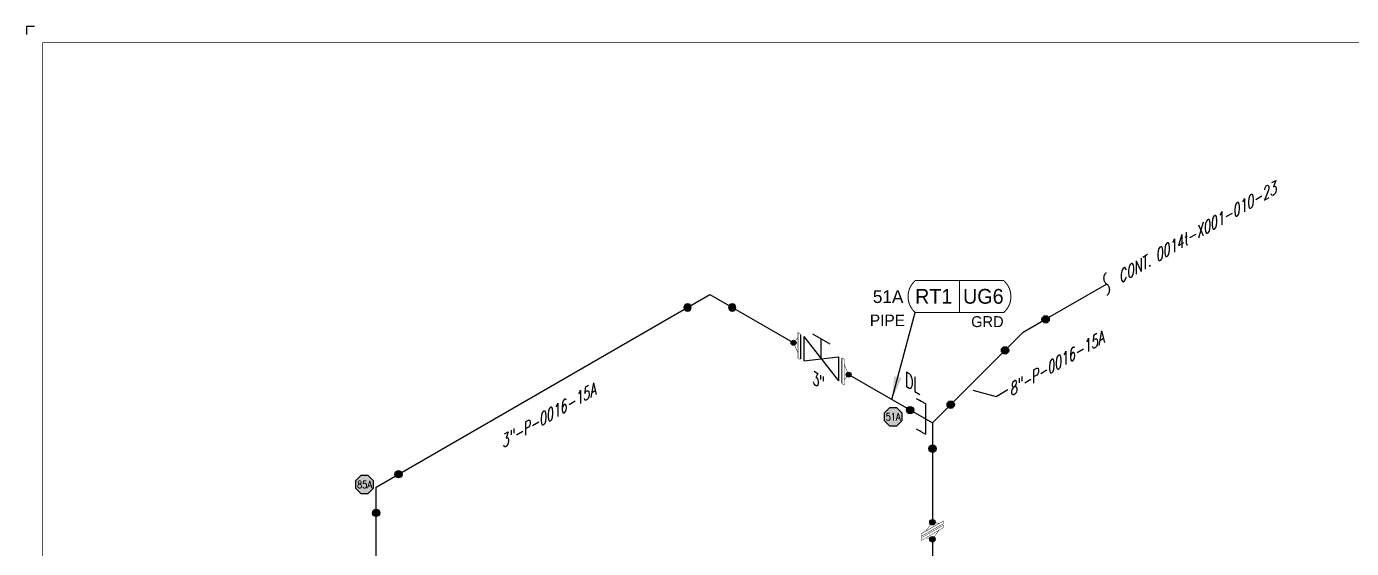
# Model space of a CAD drawing. Header units: inches. Extents: x 0 to 17.2, y 0 to 11.2.
# Drawn here: x 0 to 10.31, y 7.18 to 11.25 of the extents above; entities that cross this region are included whole.
import ezdxf
from ezdxf.enums import TextEntityAlignment as Align

# ---------------------------------------------------------------- set-up
doc = ezdxf.new("R2010")
doc.units = ezdxf.units.IN
doc.header["$MEASUREMENT"] = 0
doc.linetypes.add('HIDDEN2', pattern=[0.1875, 0.125, -0.0625])
for name, color, linetype in [('3', 1, 'Continuous'), ('BORDER', 3, 'Continuous'), ('COMP', 1, 'Continuous'), ('Continuation', 7, 'Continuous'), ('DL', 20, 'Continuous'), ('FITTINGS', 4, 'Continuous'), ('PART_PCML', 7, 'Continuous'), ('PART_SelectedCML_RT', 132, 'Continuous'), ('PART_SelectedCML_UT', 132, 'Continuous'), ('PIPE-ANNO', 150, 'HIDDEN2'), ('TEXT', 7, 'Continuous'), ('UNAS.PIPE', 251, 'Continuous'), ('WELD POINTS', 41, 'Continuous'), ('Welds', 7, 'Continuous')]:
    doc.layers.add(name, color=color, linetype=linetype)
doc.layers.add('PIPE', color=7, linetype='Continuous', lineweight=30)
doc.styles.add('CMLPAS', font='')
doc.styles.add('ISO330', font='romand.shx', dxfattribs={"width": 0.85, "height": 0.05})
doc.styles.add('PART_Standard', font='romans', dxfattribs={"width": 0.8, "height": 0.09})
doc.styles.add('Richmond', font='arial.ttf')
doc.styles.add('SIMPLEX', font='ROMANS')
doc.styles.get("Standard").update_dxf_attribs({"font": 'arial.ttf'})
doc.styles.get('CMLPAS').set_extended_font_data('Cordia New')
doc.dimstyles.new('Richmond', dxfattribs={"dimtxt": 0.18, "dimasz": 0.18, "dimexe": 0.18, "dimexo": 0.0625, "dimgap": 0.09, "dimtad": 0, "dimtih": 1, "dimtoh": 1, "dimdec": 4, "dimzin": 0, "dimdsep": 46, "dimtxsty": 'Richmond', "dimcen": 0.09, "dimadec": 0, "dimazin": 0, "dimtfac": 1, "dimtdec": 4, "dimtofl": 0, "dimtmove": 0, "dimatfit": 3, "dimfxl": 1, "dimtolj": 1, "dimtzin": 0, "dimarcsym": 0})
doc.dimstyles.get("Standard").update_dxf_attribs({"dimtxt": 0.18, "dimasz": 0.18, "dimexe": 0.18, "dimexo": 0.0625, "dimgap": 0.09, "dimtad": 0, "dimtih": 1, "dimtoh": 1, "dimdec": 4, "dimzin": 0, "dimdsep": 46, "dimtxsty": 'Standard', "dimcen": 0.09, "dimadec": 0, "dimazin": 0, "dimtfac": 1, "dimtdec": 4, "dimtofl": 0, "dimtmove": 0, "dimatfit": 3, "dimfxl": 1, "dimtolj": 1, "dimtzin": 0, "dimarcsym": 0})

# ---------------------------------------------------------------- blocks, each defined once
blk = doc.blocks.new('Border')
at = {"layer": 'BORDER', "const_width": 0.005}
blk.add_lwpolyline([(0.25, 0.25), (17.25, 0.25), (17.25, 11.25), (0.25, 11.25)], close=True, dxfattribs=at)
blk = doc.blocks.new('2_ELBOW_WELD_30')
at = {"linetype": 'ByBlock', "lineweight": -2}
h = blk.add_hatch(color=0, dxfattribs=at)
edge = h.paths.add_edge_path()
edge.add_arc((0.174, 0.1), 0.0286, 0, 360)
h = blk.add_hatch(color=0, dxfattribs=at)
edge = h.paths.add_edge_path()
edge.add_arc((0, -0.201), 0.0286, 0, 360)
at = {"color": 0, "linetype": 'ByBlock', "lineweight": -2}
for centre in [(0.174, 0.1), (0, -0.201)]:
    blk.add_circle(centre, 0.0286, dxfattribs=at)
blk = doc.blocks.new('3_VALVE_FLANGE_GATE_30')
at = {"color": 0, "linetype": 'ByBlock', "lineweight": -2}
blk.add_wipeout([(-0.162, -0.187), (-0.135, -0.172), (0, 0), (0.135, -0.016), (0.162, 0), (0.162, 0.187), (0.135, 0.172), (0, 0), (-0.135, 0.016), (-0.162, 0)], dxfattribs=at)
for p, q in [((0.135, 0.172), (-0.135, -0.172)), ((0.068, 0.195), (-0.068, 0.117)), ((0, 0), (0, 0.156)), ((0.135, 0.172), (0.135, -0.016)), ((0.162, 0.187), (0.162, 0)), ((-0.162, 0), (-0.162, -0.187)), ((-0.135, 0.016), (-0.135, -0.172)), ((0.135, -0.016), (-0.135, 0.016))]:
    blk.add_line(p, q, dxfattribs=at)
blk = doc.blocks.new('AM9A04')
at = {"linetype": 'Continuous', "const_width": 0.01}
blk.add_lwpolyline([(0, -0.289), (0, 0.289), (-0.05, 0.318), (-0.05, -0.26)], close=True, dxfattribs=at)
at = {"const_width": 0.01}
blk.add_lwpolyline([(-0.05, -0.144), (-0.15, 0.087), (-0.05, 0.202)], dxfattribs=at)
blk = doc.blocks.new('A09')
at = {"layer": 'Welds'}
h = blk.add_hatch(color=256, dxfattribs=at)
h.dxf.hatch_style = 1
h.paths.add_polyline_path([(-0.03, 0, 1), (0.03, 0, 1)])
blk.add_circle((0, 0), 0.03, dxfattribs=at)
blk = doc.blocks.new('*U89')
blk.add_wipeout([(0.052, -0.03), (0.017, -0.07), (0.017, -0.11), (0, -0.1), (0, 0.1), (0.017, 0.09), (0.017, 0.05)]).dxf.layer = 'COMP'
at = {"layer": '3', "xscale": 0.65, "yscale": 0.65, "zscale": 0.65}
blk.add_blockref('A09', (0.052, -0.03), dxfattribs=at)
at = {"layer": 'COMP', "xscale": 0.3466300616258731, "yscale": 0.3466300616258731, "zscale": 0.3466300616258731, "rotation": 180}
blk.add_blockref('AM9A04', (0, 0), dxfattribs=at)
blk = doc.blocks.new('1_Text_330')
at = {"layer": 'TEXT', "style": 'PART_Standard', "oblique": 330, "width": 0.8}
blk.add_attdef('3/4"', (0, 0), '', height=0.09, rotation=330, dxfattribs=at)
blk = doc.blocks.new('1_Text_30')
at = {"layer": 'TEXT', "style": 'PART_Standard', "oblique": 30, "width": 0.8}
blk.add_attdef('TEXT', (0, 0), '', height=0.09, rotation=30, dxfattribs=at)
blk = doc.blocks.new('2_WELD_SINGLE_00')
at = {"linetype": 'ByBlock', "lineweight": -2}
h = blk.add_hatch(color=0, dxfattribs=at)
edge = h.paths.add_edge_path()
edge.add_arc((0, 0), 0.0286, 0, 360)
at = {"color": 0, "linetype": 'ByBlock', "lineweight": -2}
blk.add_circle((0, 0), 0.0286, dxfattribs=at)
blk = doc.blocks.new('*U98')
at = {"layer": 'WELD POINTS'}
for p, rotation in [((-0.174, 0.1), 240.0000000000003), ((0.142, 0.142), 225.0000000000001), ((0, -0.201), 179.9999999999999)]:
    blk.add_blockref('2_WELD_SINGLE_00', p, dxfattribs=dict(at, rotation=rotation))
blk = doc.blocks.new('*U99')
at = {"layer": 'WELD POINTS'}
for p, rotation in [((0.174, 0.1), 119.9999999999999), ((-0.142, -0.142), 44.99999999999992)]:
    blk.add_blockref('2_WELD_SINGLE_00', p, dxfattribs=dict(at, rotation=rotation))
blk = doc.blocks.new('*U100')
blk.add_wipeout([(-0.023, 0.113), (-0.023, 0.073), (-0.058, 0.033), (-0.023, -0.047), (-0.023, -0.087), (0.022, -0.113), (0.022, -0.073), (0.057, -0.033), (0.022, 0.047), (0.022, 0.087)])
at = {"linetype": 'Continuous', "const_width": 0.003}
blk.add_lwpolyline([(0.005, -0.103), (0.022, -0.113), (0.022, 0.087), (0.005, 0.097)], close=True, dxfattribs=at)
at = {"const_width": 0.003}
blk.add_lwpolyline([(0.022, 0.047), (0.057, -0.033), (0.022, -0.073)], dxfattribs=at)
at = {"xscale": 0.3466300616258731, "yscale": 0.3466300616258731, "zscale": 0.3466300616258731}
blk.add_blockref('AM9A04', (-0.006, 0.003), dxfattribs=at)
at = {"layer": 'Welds', "xscale": 0.7, "yscale": 0.7, "zscale": 0.7}
for p in [(-0.058, 0.033), (0.057, -0.033)]:
    blk.add_blockref('A09', p, dxfattribs=at)
blk = doc.blocks.new('DL_330')
at = {"layer": 'DL', "style": 'ISO330', "oblique": 330, "width": 0.85}
blk.add_text('DL', height=0.1, rotation=330, dxfattribs=at).set_placement((0, 0))
blk = doc.blocks.new('1_BREAK-PIPE_PIPE_00')
at = {"color": 0, "linetype": 'ByBlock', "lineweight": -2}
for centre, major_axis in [((0.03, -0.092), (0, 0.101)), ((-0.03, 0.092), (0, -0.101))]:
    blk.add_ellipse(centre, major_axis=major_axis, ratio=0.711978, start_param=0.427466, end_param=3.141593, dxfattribs=at)
blk = doc.blocks.new('1_Tilde_00')
at = {"layer": 'PIPE-ANNO', "xscale": -0.5000000000000001, "yscale": 0.5, "zscale": 0.5}
blk.add_blockref('1_BREAK-PIPE_PIPE_00', (0, 0), dxfattribs=at)
blk = doc.blocks.new('1_Cont_30')
at = {"layer": 'Continuation', "style": 'PART_Standard', "oblique": 30, "width": 0.8}
blk.add_attdef('CONT', (0, 0), '', height=0.09, rotation=30, dxfattribs=at)
blk = doc.blocks.new('PART_PCML')
blk.add_hatch(color=0).paths.add_polyline_path([(-0.07, -0.029), (-0.029, -0.07), (0.029, -0.07), (0.07, -0.029), (0.07, 0.029), (0.029, 0.07), (-0.029, 0.07), (-0.07, 0.029)])
at = {"color": 7, "const_width": 0.009}
blk.add_lwpolyline([(-0.07, 0.029), (-0.029, 0.07), (0.029, 0.07), (0.07, 0.029), (0.07, -0.029), (0.029, -0.07), (-0.029, -0.07), (-0.07, -0.029), (-0.07, 0.029), (-0.029, 0.07)], dxfattribs=at)
at = {"color": 18, "true_color": 0x000000}
blk.add_lwpolyline([(-0.029, 0.07), (-0.07, 0.029), (-0.07, -0.029), (-0.029, -0.07), (0.029, -0.07), (0.07, -0.029), (0.07, 0.029), (0.029, 0.07)], close=True, dxfattribs=at)
at = {"color": 7, "true_color": 0xffffff, "style": 'SIMPLEX', "width": 0.8, "flags": 1}
for tag, p in [('CIRCUIT', (-0.094, 0.089)), ('DM', (-0.053, -0.133)), ('TYPE', (-0.075, -0.204))]:
    blk.add_attdef(tag, p, '', height=0.0586, dxfattribs=at)
at = {"color": 7, "true_color": 0xffffff, "style": 'SIMPLEX', "width": 0.8}
blk.add_attdef('DMDISP', text='', height=0.0586, dxfattribs=at).set_placement((0, 0), align=Align.MIDDLE_CENTER)
blk = doc.blocks.new('CMLPAS')
at = {"const_width": 0.008}
blk.add_lwpolyline([(0.063, 0.125, 0.454441), (0.063, -0.125), (0.75, -0.125, 0.454441), (0.75, 0.125)], format="xyb", close=True, dxfattribs=at)
blk.add_lwpolyline([(0.406, -0.125), (0.406, 0.125)], dxfattribs=at)
at = {"style": 'CMLPAS', "flags": 1}
for tag, p in [('STATE', (0.75, 0.623)), ('DL', (0.75, 0.482)), ('CIRCUIT', (0.75, 0.341)), ('SUBSINTERVAL(MONTHS)', (-0.025, -0.335)), ('OLD_ID', (0.75, -0.337)), ('OLD_NDE', (0.75, -0.478)), ('OLD_ENTY', (0.741, -0.636)), ('SIZE', (0.747, -0.761)), ('SPEC', (0.747, -0.902)), ('JUSTIFY', (0.747, -1.043)), ('COMMENTS', (0.747, -1.185)), ('OLD_ASSET', (0.75, -1.326)), ('SCHED', (0.737, -1.469)), ('NOM_THICK', (0.752, -1.61)), ('CORR_ALLOW', (0.763, -1.745)), ('TML_STATUS', (0.772, -1.878)), ('FLOW_ORDER', (0.778, -2.13))]:
    blk.add_attdef(tag, text='', height=0.1, dxfattribs=at).set_placement(p, align=Align.MIDDLE_RIGHT)
at = {"style": 'CMLPAS'}
for tag, height, p in [('CHILD', 0.25, (0.75, 0.269)), ('###', 0.115, (0.75, 0.002)), ('ACCESS', 0.085, (0.75, -0.195))]:
    blk.add_attdef(tag, text='', height=height, dxfattribs=at).set_placement(p, align=Align.MIDDLE_RIGHT)
at = {"color": 152, "style": 'CMLPAS'}
for tag, height, p in [('SPECIAL', 0.085, (0.405, 0.19)), ('DM-TYPE', 0.1, (-0.03, 0)), ('COMP', 0.09, (-0.017, -0.185))]:
    blk.add_attdef(tag, text='', height=height, dxfattribs=at).set_placement(p, align=Align.MIDDLE_RIGHT)
at = {"style": 'CMLPAS'}
blk.add_attdef('NDE', text='', height=0.115, dxfattribs=at).set_placement((0.206, 0.002), align=Align.MIDDLE_CENTER)
blk = doc.blocks.new('*U104')
at = {"color": 20, "linetype": 'ByBlock', "ltscale": 0.7}
blk.add_line((-0.054, 0.15), (-0.054, -0.087), dxfattribs=at)
for points in [[(-0.126, 0.191), (-0.054, 0.15)], [(-0.126, -0.046), (-0.054, -0.087)]]:
    blk.add_leader(points, dimstyle='Richmond', override={"dimasz": 0.04, "dimgap": 0.09, "dimtad": 0}, dxfattribs=at)

msp = doc.modelspace()

# ---------------------------------------------------------------- linework, layer by layer
for p, q in [((0, 11.25), (0, 11.188)), ((0.062, 11.25), (0, 11.25))]:
    msp.add_line(p, q)
at = {"layer": 'PIPE'}
for p, q in [((2.721, 7.662), (5.319, 9.162)), ((5.319, 9.162), (7.051, 8.162)), ((7.051, 8.162), (7.758, 8.869)), ((7.758, 8.869), (7.932, 8.97)), ((7.051, 8.162), (7.051, 6.974)), ((2.721, 5.412), (2.721, 7.662))]:
    msp.add_line(p, q, dxfattribs=at)
at = {"layer": 'UNAS.PIPE'}
msp.add_line((7.932, 8.97), (8.407, 9.244), dxfattribs=at)
msp.add_lwpolyline([(7.366, 8.416), (7.546, 8.368), (7.639, 8.422)], dxfattribs=at)

# ---------------------------------------------------------------- block references
for name, p in [('1_Tilde_00', (8.407, 9.244)), ('DL_330', (6.836, 8.451))]:
    msp.add_blockref(name, p)
at = {"layer": 'BORDER'}
msp.add_blockref('Border', (-0.125, -0.125), dxfattribs=at)
at = {"layer": 'Continuation'}
msp.add_blockref('1_Cont_30', (8.512, 9.248), dxfattribs=at).add_auto_attribs({'CONT': 'CONT. 0014t-X001-010-23'})
at = {"layer": 'DL'}
msp.add_blockref('*U104', (7.051, 8.162), dxfattribs=at)
at = {"layer": 'PART_PCML', "color": 96}
msp.add_blockref('PART_PCML', (6.745, 8.209), dxfattribs=at).add_auto_attribs({'DMDISP': '51A'})
at = {"layer": 'PART_PCML', "color": 13}
msp.add_blockref('PART_PCML', (2.631, 7.682), dxfattribs=at).add_auto_attribs({'DMDISP': '85A'})
at = {"layer": 'PART_SelectedCML_UT'}
msp.add_blockref('CMLPAS', (6.855, 9.146), dxfattribs=at).add_auto_attribs({'###': 'UG6', 'NDE': 'RT1', 'DM-TYPE': '51A', 'COMP': 'PIPE', 'ACCESS': 'GRD'})
at = {"layer": 'TEXT'}
for p, values in [((7.662, 8.369), {'TEXT': '8"-P-0016-15A'}), ((3.707, 7.964), {'TEXT': '3"-P-0016-15A'})]:
    msp.add_blockref('1_Text_30', p, dxfattribs=at).add_auto_attribs(values)
at = {"layer": 'WELD POINTS', "xscale": -1, "rotation": 59.99999999999994}
msp.add_blockref('2_ELBOW_WELD_30', (5.319, 9.162), dxfattribs=at)
at = {"layer": 'WELD POINTS'}
for name, p in [('*U99', (7.758, 8.869)), ('*U98', (7.051, 8.162)), ('2_ELBOW_WELD_30', (2.721, 7.662))]:
    msp.add_blockref(name, p, dxfattribs=at)

# ---------------------------------------------------------------- leaders
at = {"layer": 'PART_SelectedCML_RT'}
msp.add_leader([(6.736, 8.345), (6.917, 9.021)], dimstyle='Standard', dxfattribs=at)

# ---------------------------------------------------------------- next in the draw order: block references
at = {"layer": 'COMP', "rotation": 300.0000000000001}
msp.add_blockref('*U100', (7.051, 7.322), dxfattribs=at)
at = {"layer": 'FITTINGS', "xscale": -1}
msp.add_blockref('3_VALVE_FLANGE_GATE_30', (6.185, 8.662), dxfattribs=at)

# ---------------------------------------------------------------- next in the draw order: block references
at = {"layer": 'COMP', "ltscale": 0.65, "rotation": 180}
msp.add_blockref('*U89', (6.022, 8.756), dxfattribs=at)
at = {"layer": 'COMP', "ltscale": 0.65}
msp.add_blockref('*U89', (6.347, 8.568), dxfattribs=at)
at = {"layer": 'TEXT'}
msp.add_blockref('1_Text_330', (6.116, 8.468), dxfattribs=at).add_auto_attribs({'3/4"': '3"'})

doc.saveas('drawing.dxf')
